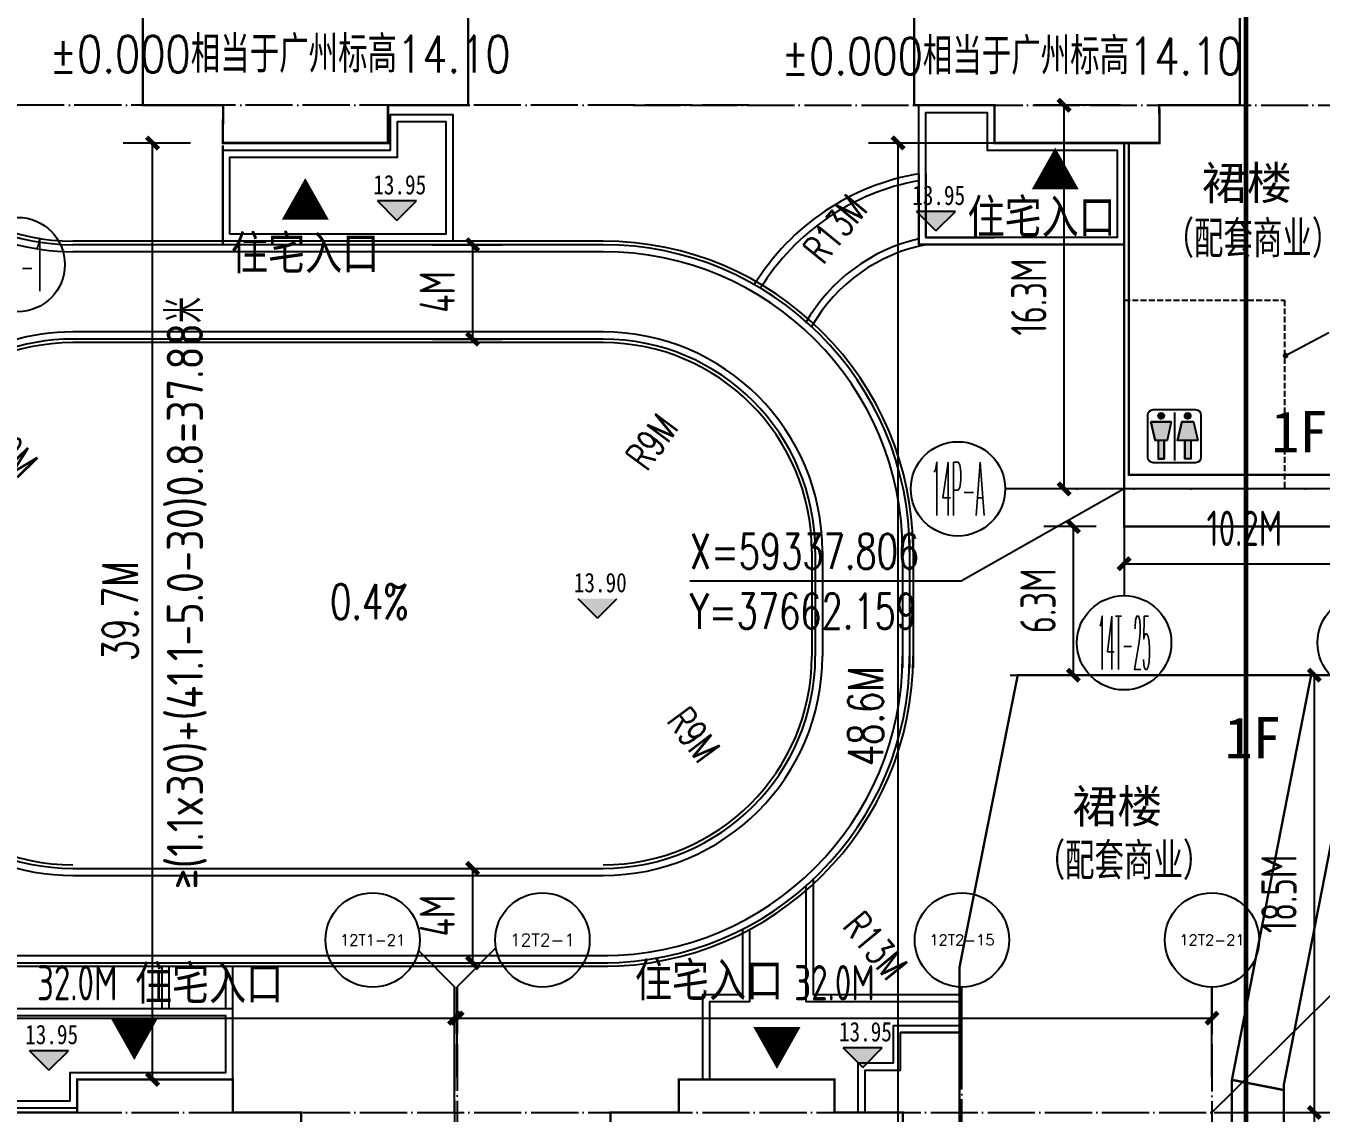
# Model space of a CAD drawing. Extents: x 37173252 to 74842692, y 59158332 to 118813339.
# Drawn here: x 37615597 to 37670510, y 59311342 to 59357431 of the extents above; entities that cross this region are included whole.
import ezdxf
from ezdxf.enums import TextEntityAlignment as Align

# ---------------------------------------------------------------- set-up
doc = ezdxf.new("R2010")
doc.units = 0
doc.header["$LTSCALE"] = 1000
doc.header["$MEASUREMENT"] = 0
doc.linetypes.add('DASH', pattern=[0.35, 0.25, -0.1])
doc.linetypes.add('DOTE', pattern=[2.42, 2, -0.2, 0.02, -0.2])
for name, color, linetype in [('-1-500室外标高', 4, 'Continuous'), ('@YL', 2, 'Continuous'), ('AXIS_TEXT', 7, 'Continuous'), ('DIM_COOR', 3, 'Continuous'), ('DIM_LEAD', 3, 'Continuous'), ('DIM_SYMB', 3, 'Continuous'), ('DL_道路红线_支路网_', 1, 'Continuous'), ('DOTE', 16, 'Continuous'), ('PUB_DIM', 3, 'Continuous'), ('PUB_TEXT', 7, 'Continuous'), ('RMJM - P1 - P - 120-1$0$文字说明', 7, 'Continuous'), ('SHAPE', 161, 'Continuous'), ('YD_设施符号', 7, 'Continuous'), ('入口', 4, 'Continuous'), ('地下轮廓', 5, 'Continuous'), ('屋顶轮廓', 36, 'Continuous'), ('建筑间距退缩', 5, 'Continuous'), ('扑救面', 2, 'Continuous'), ('竖向标高', 1, 'Continuous')]:
    doc.layers.add(name, color=color, linetype=linetype)
doc.styles.add('_DIMFONT', font='gbenor.shx', dxfattribs={"bigfont": 'gbcbig.shx'})
doc.styles.add('_TCH_AXIS', font='COMPLEX', dxfattribs={"bigfont": 'GBCBIG'})
doc.styles.add('_TCH_DIM', font='SIMPLEX', dxfattribs={"bigfont": 'GBCBIG'})
doc.styles.add('_TCH_DIM_T3', font='SIMPLEX', dxfattribs={"width": 0.705882, "bigfont": 'GBCBIG'})
doc.styles.add('CHINESE', font='', dxfattribs={"width": 0.8})
doc.styles.add('COMPLEX', font='COMPLEX')
doc.styles.add('DIM_FONT', font='superos.shx', dxfattribs={"width": 0.8, "bigfont": 'haiwenzw.shx'})
doc.styles.add('DIMST', font='', dxfattribs={"width": 0.8})
doc.styles.add('RMJM - P1 - P - 120-1$0$RMJM_TEXT', font='arial.ttf', dxfattribs={"height": 2.5})
doc.styles.add('text_zheng', font='simplex.shx', dxfattribs={"width": 0.8, "bigfont": 'hztxt.shx'})
doc.styles.get('CHINESE').set_extended_font_data('NSimSun')
doc.styles.get('DIMST').set_extended_font_data('SimSun')
doc.dimstyles.new('_TCH_ARCH&&500', dxfattribs={"dimtxt": 1487.5, "dimasz": 500, "dimexe": 1250, "dimexo": 1500, "dimgap": 631.25, "dimtad": 1, "dimdec": 0, "dimzin": 0, "dimdsep": 46, "dimtxsty": '_TCH_DIM_T3', "dimblk": 'ARCHTICK', "dimcen": 0.09, "dimclrt": 7, "dimazin": 2, "dimtfac": 1, "dimtdec": 0, "dimtix": 1, "dimtmove": 2, "dimatfit": 3, "dimfxl": 0, "dimtolj": 1, "dimtzin": 0, "dimarcsym": 0})
doc.dimstyles.new('DIMN500', dxfattribs={"dimscale": 5, "dimtxt": 300, "dimasz": 100, "dimexe": 250, "dimexo": 300, "dimgap": 150, "dimtad": 1, "dimdec": 0, "dimzin": 0, "dimdsep": 46, "dimtxsty": 'DIM_FONT', "dimblk": 'ARCHTICK', "dimcen": 0.09, "dimclrt": 7, "dimazin": 2, "dimtfac": 1, "dimtdec": 0, "dimtix": 1, "dimtmove": 2, "dimatfit": 3, "dimldrblk": 'ARCHTICK', "dimfxl": 0, "dimtolj": 1, "dimtzin": 0, "dimarcsym": 0})

# ---------------------------------------------------------------- blocks, each defined once
blk = doc.blocks.new('_ArchTick')
at = {"color": 0, "linetype": 'ByBlock', "const_width": 0.4}
blk.add_lwpolyline([(-0.5, -0.5), (0.5, 0.5)], dxfattribs=at)
blk = doc.blocks.new('*D195')
at = {"layer": 'Defpoints', "color": 0}
for p in [(195220, -152416), (163219, -157959), (195220, -157959)]:
    blk.add_point(p, dxfattribs=at)
at = {"layer": 'PUB_DIM', "color": 0, "lineweight": -2}
for p, q in [((163219, -156459), (163219, -151166)), ((195220, -156459), (195220, -151166)), ((163219, -152416), (195220, -152416))]:
    blk.add_line(p, q, dxfattribs=at)
at = {"layer": 'PUB_DIM', "color": 0, "lineweight": -2, "xscale": 500, "yscale": 500, "zscale": 500, "rotation": 180}
blk.add_blockref('_ArchTick', (163219, -152416), dxfattribs=at)
at = {"layer": 'PUB_DIM', "color": 0, "lineweight": -2, "xscale": 500, "yscale": 500, "zscale": 500}
blk.add_blockref('_ArchTick', (195220, -152416), dxfattribs=at)
at = {"layer": 'PUB_DIM', "color": 7, "insert": (179219, -150916), "char_height": 1500, "attachment_point": 5, "style": 'DIM_FONT'}
blk.add_mtext('\\A1;32.0M', dxfattribs=at)
blk = doc.blocks.new('*D197')
at = {"layer": 'Defpoints', "color": 0}
for p in [(227329, -152415), (195329, -156416), (227329, -156416)]:
    blk.add_point(p, dxfattribs=at)
at = {"layer": 'PUB_DIM', "color": 0, "lineweight": -2}
for p, q in [((195329, -154916), (195329, -151165)), ((227329, -154916), (227329, -151165)), ((195329, -152415), (227329, -152415))]:
    blk.add_line(p, q, dxfattribs=at)
at = {"layer": 'PUB_DIM', "color": 0, "lineweight": -2, "xscale": 500, "yscale": 500, "zscale": 500, "rotation": 180}
blk.add_blockref('_ArchTick', (195329, -152415), dxfattribs=at)
at = {"layer": 'PUB_DIM', "color": 0, "lineweight": -2, "xscale": 500, "yscale": 500, "zscale": 500}
blk.add_blockref('_ArchTick', (227329, -152415), dxfattribs=at)
at = {"layer": 'PUB_DIM', "color": 7, "insert": (211329, -150915), "char_height": 1500, "attachment_point": 5, "style": 'DIM_FONT'}
blk.add_mtext('\\A1;32.0M', dxfattribs=at)
blk = doc.blocks.new('*D199')
at = {"layer": 'Defpoints', "color": 0}
for p in [(225928, -156416), (231671, -156416), (225928, -191736)]:
    blk.add_point(p, dxfattribs=at)
at = {"layer": 'PUB_DIM', "color": 0, "lineweight": -2}
for p, q in [((227428, -156416), (232921, -156416)), ((231671, -191736), (231671, -156416)), ((227428, -191736), (232921, -191736))]:
    blk.add_line(p, q, dxfattribs=at)
at = {"layer": 'PUB_DIM', "color": 0, "lineweight": -2, "xscale": 500, "yscale": 500, "zscale": 500}
for p, rotation in [((231671, -156416), 90), ((231671, -191736), 270)]:
    blk.add_blockref('_ArchTick', p, dxfattribs=dict(at, rotation=rotation))
at = {"layer": 'PUB_DIM', "color": 7, "insert": (230171, -174076), "char_height": 1500, "attachment_point": 5, "rotation": 90, "style": 'DIM_FONT'}
blk.add_mtext('\\A1;35.3M', dxfattribs=at)
blk = doc.blocks.new('*D200')
at = {"layer": 'Defpoints', "color": 0}
for p in [(227937, -137876), (231671, -137876), (227937, -156416)]:
    blk.add_point(p, dxfattribs=at)
at = {"layer": 'PUB_DIM', "color": 0, "lineweight": -2}
for p, q in [((229437, -137876), (232921, -137876)), ((231671, -156416), (231671, -137876)), ((229437, -156416), (232921, -156416))]:
    blk.add_line(p, q, dxfattribs=at)
at = {"layer": 'PUB_DIM', "color": 0, "lineweight": -2, "xscale": 500, "yscale": 500, "zscale": 500}
for p, rotation in [((231671, -137876), 90), ((231671, -156416), 270)]:
    blk.add_blockref('_ArchTick', p, dxfattribs=dict(at, rotation=rotation))
at = {"layer": 'PUB_DIM', "color": 7, "insert": (230171, -147146), "char_height": 1500, "attachment_point": 5, "rotation": 90, "style": 'DIM_FONT'}
blk.add_mtext('\\A1;18.5M', dxfattribs=at)
blk = doc.blocks.new('_AXISO')
blk.add_circle((0, 0), 0.5)
at = {"layer": 'AXIS_TEXT', "style": 'COMPLEX', "width": 1.041667}
blk.add_attdef('A', text='', height=0.56, dxfattribs=at).set_placement((-0.25, -0.28), (0.25, -0.28), align=Align.FIT)
blk = doc.blocks.new('*D204')
at = {"layer": 'Defpoints', "color": 0}
for p in [(458932, -205283), (469131, -205283), (469131, -207931)]:
    blk.add_point(p, dxfattribs=at)
at = {"layer": 'PUB_DIM', "color": 0, "lineweight": -2}
for p, q in [((458932, -206783), (458932, -209181)), ((469131, -206783), (469131, -209181)), ((458932, -207931), (469131, -207931))]:
    blk.add_line(p, q, dxfattribs=at)
at = {"layer": 'PUB_DIM', "color": 0, "lineweight": -2, "xscale": 500, "yscale": 500, "zscale": 500, "rotation": 180}
blk.add_blockref('_ArchTick', (458932, -207931), dxfattribs=at)
at = {"layer": 'PUB_DIM', "color": 0, "lineweight": -2, "xscale": 500, "yscale": 500, "zscale": 500}
blk.add_blockref('_ArchTick', (469131, -207931), dxfattribs=at)
at = {"layer": 'PUB_DIM', "color": 7, "insert": (464032, -206431), "char_height": 1500, "attachment_point": 5, "style": 'DIM_FONT'}
blk.add_mtext('\\A1;10.2M', dxfattribs=at)
blk = doc.blocks.new('*D205')
at = {"layer": 'Defpoints', "color": 0}
for p in [(456389, -188495), (460284, -188495), (460284, -204756)]:
    blk.add_point(p, dxfattribs=at)
at = {"layer": 'PUB_DIM', "color": 0, "lineweight": -2}
for p, q in [((458784, -188495), (455139, -188495)), ((456389, -204756), (456389, -188495)), ((458784, -204756), (455139, -204756))]:
    blk.add_line(p, q, dxfattribs=at)
at = {"layer": 'PUB_DIM', "color": 0, "lineweight": -2, "xscale": 500, "yscale": 500, "zscale": 500}
for p, rotation in [((456389, -188495), 90), ((456389, -204756), 270)]:
    blk.add_blockref('_ArchTick', p, dxfattribs=dict(at, rotation=rotation))
at = {"layer": 'PUB_DIM', "color": 7, "insert": (454889, -196625), "char_height": 1500, "attachment_point": 5, "rotation": 90, "style": 'DIM_FONT'}
blk.add_mtext('\\A1;16.3M', dxfattribs=at)
blk = doc.blocks.new('D7D8lkx')
at = {"layer": 'SHAPE', "const_width": 100}
for points in [[(415823, -102809), (413723, -102809), (413722, -84436), (468077, -84436), (472928, -89493), (472928, -130973), (461132, -130973), (461132, -114712)], [(433322, -109411), (433322, -113111), (429922, -113111), (429922, -114711), (422922, -114711), (422930, -113111), (419522, -113111), (419522, -109911), (419522, -109411)], [(452232, -109411), (452232, -113111), (455632, -113111), (455632, -114711), (462632, -114711), (462624, -113111), (466032, -113111), (466032, -109911), (466032, -109411)], [(461332, -114712), (461332, -128773), (470732, -128773), (470732, -99511)]]:
    blk.add_lwpolyline(points, dxfattribs=at)
blk = doc.blocks.new('D3D4lkx')
at = {"layer": 'SHAPE', "const_width": 100}
for points in [[(168689, -101327), (163389, -101321), (163389, -118442), (217972, -118447), (231946, -104877), (231946, -80058), (235347, -62687), (220665, -62687), (218198, -75058), (218198, -86887), (217098, -86887)], [(233106, -62687), (229746, -79844), (229746, -103952), (217080, -116247), (165289, -116247), (165292, -101326)], [(190289, -84527), (190289, -81227), (187389, -81227), (187389, -79827), (180789, -79827), (180789, -81227), (177889, -81227)], [(203398, -84525), (203398, -81225), (206298, -81225), (206298, -79825), (212898, -79825), (212898, -81225), (215798, -81225), (215798, -84525)], [(229746, -79844), (231905, -80267)]]:
    blk.add_lwpolyline(points, dxfattribs=at)
blk = doc.blocks.new('gjwz')
at = {"color": 251, "linetype": 'DASH'}
blk.add_lwpolyline([(36125950, 59345806), (36132750, 59345806), (36132750, 59337806), (36125950, 59337806)], close=True, dxfattribs=at)
blk = doc.blocks.new('*U64')
at = {"layer": 'YD_设施符号', "linetype": 'Continuous'}
for p, q in [((48778.61, 60317.96), (48778.24, 60317.09)), ((48779.48, 60318.33), (48778.61, 60317.97)), ((48778.61, 60317.97), (48778.61, 60317.97)), ((48778.61, 60317.97), (48778.61, 60317.96)), ((48778.61, 60317.96), (48778.61, 60317.96)), ((48780.35, 60317.97), (48779.48, 60318.33)), ((48780.35, 60317.97), (48780.35, 60317.97)), ((48780.35, 60317.97), (48780.35, 60317.96)), ((48780.35, 60317.96), (48780.35, 60317.96)), ((48780.35, 60317.96), (48780.72, 60317.09)), ((48789.85, 60317.96), (48789.49, 60317.09)), ((48790.73, 60318.33), (48789.85, 60317.97)), ((48789.85, 60317.97), (48789.85, 60317.97)), ((48789.85, 60317.97), (48789.85, 60317.96)), ((48789.85, 60317.96), (48789.85, 60317.96)), ((48790.73, 60318.33), (48790.73, 60318.33)), ((48790.73, 60318.33), (48790.73, 60318.33)), ((48790.73, 60318.33), (48791.6, 60317.97)), ((48791.6, 60317.97), (48791.6, 60317.97)), ((48791.6, 60317.97), (48791.6, 60317.96)), ((48791.6, 60317.96), (48791.6, 60317.96)), ((48791.6, 60317.96), (48791.97, 60317.09)), ((48783.77, 60314.56), (48775.18, 60314.56)), ((48775.18, 60314.56), (48776.96, 60306.69)), ((48778.24, 60317.09), (48778.24, 60317.09)), ((48778.24, 60317.09), (48778.24, 60317.09)), ((48778.24, 60317.09), (48778.24, 60317.09)), ((48778.24, 60317.09), (48778.61, 60316.22)), ((48778.61, 60316.22), (48778.61, 60316.22)), ((48778.61, 60316.22), (48778.61, 60316.22)), ((48778.61, 60316.22), (48778.61, 60316.22)), ((48778.61, 60316.22), (48779.48, 60315.85)), ((48780.35, 60316.22), (48779.48, 60315.85)), ((48779.48, 60315.85), (48779.48, 60315.85)), ((48779.48, 60315.85), (48779.48, 60315.85)), ((48780.36, 60316.22), (48780.35, 60316.22)), ((48780.35, 60316.22), (48780.35, 60316.22)), ((48780.72, 60317.09), (48780.36, 60316.22)), ((48780.36, 60316.22), (48780.36, 60316.22)), ((48780.72, 60317.09), (48780.72, 60317.09)), ((48780.72, 60317.09), (48780.72, 60317.09)), ((48780.72, 60317.09), (48780.72, 60317.09)), ((48783.77, 60314.56), (48781.97, 60306.69)), ((48783.77, 60314.56), (48783.77, 60314.56)), ((48788.24, 60314.56), (48786.44, 60306.69)), ((48793.25, 60314.56), (48788.24, 60314.56)), ((48788.24, 60314.56), (48788.24, 60314.56)), ((48788.24, 60314.56), (48788.24, 60314.56)), ((48789.49, 60317.09), (48789.49, 60317.09)), ((48789.49, 60317.09), (48789.49, 60317.09)), ((48789.49, 60317.09), (48789.49, 60317.09)), ((48789.49, 60317.09), (48789.85, 60316.22)), ((48789.85, 60316.22), (48789.85, 60316.22)), ((48789.85, 60316.22), (48789.86, 60316.22)), ((48789.86, 60316.22), (48789.86, 60316.22)), ((48790.73, 60315.85), (48789.86, 60316.22)), ((48791.6, 60316.22), (48790.73, 60315.85)), ((48791.96, 60317.09), (48791.6, 60316.22)), ((48791.6, 60316.22), (48791.6, 60316.22)), ((48791.6, 60316.22), (48791.6, 60316.22)), ((48791.6, 60316.22), (48791.6, 60316.22)), ((48791.97, 60317.09), (48791.96, 60317.09)), ((48791.96, 60317.09), (48791.96, 60317.09)), ((48791.97, 60317.09), (48791.97, 60317.09)), ((48793.25, 60314.56), (48793.25, 60314.56)), ((48793.25, 60314.56), (48793.25, 60314.56)), ((48793.25, 60314.56), (48793.25, 60314.56)), ((48793.25, 60314.56), (48795.03, 60306.69)), ((48776.96, 60306.69), (48776.96, 60306.69)), ((48776.96, 60306.69), (48776.96, 60306.69)), ((48776.96, 60306.69), (48776.96, 60306.69)), ((48776.96, 60306.69), (48776.96, 60306.69)), ((48776.96, 60306.69), (48776.96, 60306.69)), ((48776.96, 60306.69), (48776.96, 60306.69)), ((48778.18, 60306.69), (48776.96, 60306.69)), ((48776.96, 60306.69), (48776.96, 60306.69)), ((48780.75, 60306.69), (48778.18, 60306.69)), ((48780.75, 60306.69), (48778.18, 60306.69)), ((48778.18, 60306.69), (48778.18, 60306.69)), ((48778.18, 60306.69), (48778.19, 60298.89)), ((48781.97, 60306.69), (48780.75, 60306.69)), ((48780.75, 60306.69), (48780.75, 60306.69)), ((48780.75, 60306.69), (48780.75, 60306.69)), ((48780.75, 60306.69), (48780.75, 60298.89)), ((48781.97, 60306.69), (48781.97, 60306.69)), ((48781.97, 60306.69), (48781.97, 60306.69)), ((48781.97, 60306.69), (48781.97, 60306.69)), ((48781.97, 60306.69), (48781.97, 60306.69)), ((48786.44, 60306.69), (48786.44, 60306.69)), ((48786.44, 60306.69), (48786.44, 60306.69)), ((48789.46, 60306.69), (48786.44, 60306.69)), ((48786.44, 60306.69), (48786.44, 60306.69)), ((48792.03, 60306.69), (48789.46, 60306.69)), ((48789.46, 60306.69), (48789.46, 60306.69)), ((48789.46, 60306.69), (48789.46, 60306.69)), ((48789.46, 60306.69), (48789.46, 60306.69)), ((48789.46, 60306.69), (48789.46, 60306.69)), ((48789.46, 60306.69), (48789.46, 60306.69)), ((48789.46, 60306.69), (48789.46, 60298.89)), ((48795.03, 60306.69), (48792.03, 60306.69)), ((48792.03, 60306.69), (48792.03, 60306.69)), ((48792.03, 60306.69), (48792.03, 60306.69)), ((48792.03, 60306.69), (48792.03, 60306.69)), ((48792.03, 60306.69), (48792.03, 60306.69)), ((48792.03, 60306.69), (48792.03, 60306.69)), ((48792.03, 60306.69), (48792.03, 60298.89)), ((48778.19, 60298.89), (48778.19, 60298.88)), ((48778.19, 60298.88), (48778.19, 60298.88)), ((48780.75, 60298.88), (48778.19, 60298.88)), ((48778.19, 60298.88), (48778.19, 60298.88)), ((48780.75, 60298.89), (48780.75, 60298.88)), ((48780.75, 60298.88), (48780.75, 60298.88)), ((48792.03, 60298.89), (48789.46, 60298.88)), ((48789.46, 60298.88), (48789.46, 60298.89))]:
    blk.add_line(p, q, dxfattribs=at)
for points in [[(48778.61, 60317.96), (48778.24, 60317.09), (48780.72, 60317.09)], [(48779.48, 60318.33), (48778.61, 60317.97), (48780.35, 60317.97)], [(48778.61, 60317.97), (48778.61, 60317.97), (48780.35, 60317.97)], [(48778.61, 60317.97), (48778.61, 60317.96), (48780.35, 60317.96)], [(48778.61, 60317.96), (48778.61, 60317.96), (48780.35, 60317.96)], [(48789.85, 60317.96), (48789.49, 60317.09), (48791.97, 60317.09)], [(48790.73, 60318.33), (48789.85, 60317.97), (48791.6, 60317.97)], [(48789.85, 60317.97), (48789.85, 60317.97), (48791.6, 60317.97)], [(48789.85, 60317.97), (48789.85, 60317.96), (48791.6, 60317.96)], [(48789.85, 60317.96), (48789.85, 60317.96), (48791.6, 60317.96)], [(48790.73, 60318.33), (48790.73, 60318.33), (48790.73, 60318.33)], [(48783.77, 60314.56), (48775.18, 60314.56), (48783.77, 60314.56)], [(48775.18, 60314.56), (48776.96, 60306.69), (48781.97, 60306.69)], [(48778.24, 60317.09), (48778.24, 60317.09), (48780.72, 60317.09)], [(48778.24, 60317.09), (48778.24, 60317.09), (48780.72, 60317.09)], [(48778.24, 60317.09), (48778.24, 60317.09), (48780.72, 60317.09)], [(48778.24, 60317.09), (48778.61, 60316.22), (48780.36, 60316.22)], [(48778.61, 60316.22), (48778.61, 60316.22), (48780.36, 60316.22)], [(48778.61, 60316.22), (48778.61, 60316.22), (48780.35, 60316.22)], [(48778.61, 60316.22), (48778.61, 60316.22), (48780.35, 60316.22)], [(48778.61, 60316.22), (48779.48, 60315.85), (48779.48, 60315.85)], [(48788.24, 60314.56), (48786.44, 60306.69), (48795.03, 60306.69)], [(48793.25, 60314.56), (48788.24, 60314.56), (48793.25, 60314.56)], [(48788.24, 60314.56), (48788.24, 60314.56), (48793.25, 60314.56)], [(48788.24, 60314.56), (48788.24, 60314.56), (48793.25, 60314.56)], [(48789.49, 60317.09), (48789.49, 60317.09), (48791.97, 60317.09)], [(48789.49, 60317.09), (48789.49, 60317.09), (48791.96, 60317.09)], [(48789.49, 60317.09), (48789.49, 60317.09), (48791.96, 60317.09)], [(48789.49, 60317.09), (48789.85, 60316.22), (48791.6, 60316.22)], [(48789.85, 60316.22), (48789.85, 60316.22), (48791.6, 60316.22)], [(48789.85, 60316.22), (48789.86, 60316.22), (48791.6, 60316.22)], [(48789.86, 60316.22), (48789.86, 60316.22), (48791.6, 60316.22)], [(48776.96, 60306.69), (48776.96, 60306.69), (48781.97, 60306.69)], [(48776.96, 60306.69), (48776.96, 60306.69), (48781.97, 60306.69)], [(48776.96, 60306.69), (48776.96, 60306.69), (48781.97, 60306.69)], [(48776.96, 60306.69), (48776.96, 60306.69), (48781.97, 60306.69)], [(48776.96, 60306.69), (48776.96, 60306.69), (48780.75, 60306.69)], [(48776.96, 60306.69), (48776.96, 60306.69), (48778.18, 60306.69)], [(48780.75, 60306.69), (48778.18, 60306.69), (48780.75, 60306.69)], [(48778.18, 60306.69), (48778.18, 60306.69), (48780.75, 60306.69)], [(48778.18, 60306.69), (48778.19, 60298.89), (48780.75, 60298.89)], [(48786.44, 60306.69), (48786.44, 60306.69), (48792.03, 60306.69)], [(48786.44, 60306.69), (48786.44, 60306.69), (48789.46, 60306.69)], [(48792.03, 60306.69), (48789.46, 60306.69), (48792.03, 60306.69)], [(48789.46, 60306.69), (48789.46, 60306.69), (48792.03, 60306.69)], [(48789.46, 60306.69), (48789.46, 60306.69), (48792.03, 60306.69)], [(48789.46, 60306.69), (48789.46, 60306.69), (48792.03, 60306.69)], [(48789.46, 60306.69), (48789.46, 60306.69), (48792.03, 60306.69)], [(48789.46, 60306.69), (48789.46, 60306.69), (48792.03, 60306.69)], [(48789.46, 60306.69), (48789.46, 60298.89), (48792.03, 60298.89)], [(48778.19, 60298.89), (48778.19, 60298.88), (48780.75, 60298.88)], [(48778.19, 60298.88), (48778.19, 60298.88), (48780.75, 60298.88)]]:
    blk.add_solid(points, dxfattribs=at)
at = {"layer": 'YD_设施符号', "linetype": 'Continuous', "extrusion": (0, 0, -1)}
for points in [[(-48778.61, 60317.97), (-48780.35, 60317.97), (-48780.35, 60317.97)], [(-48778.61, 60317.97), (-48780.35, 60317.97), (-48780.35, 60317.96)], [(-48778.61, 60317.96), (-48780.35, 60317.96), (-48780.35, 60317.96)], [(-48778.61, 60317.96), (-48780.35, 60317.96), (-48780.72, 60317.09)], [(-48789.85, 60317.97), (-48791.6, 60317.97), (-48791.6, 60317.97)], [(-48789.85, 60317.97), (-48791.6, 60317.97), (-48791.6, 60317.96)], [(-48789.85, 60317.96), (-48791.6, 60317.96), (-48791.6, 60317.96)], [(-48789.85, 60317.96), (-48791.6, 60317.96), (-48791.97, 60317.09)], [(-48790.73, 60318.33), (-48790.73, 60318.33), (-48791.6, 60317.97)], [(-48775.18, 60314.56), (-48783.77, 60314.56), (-48781.97, 60306.69)], [(-48778.24, 60317.09), (-48780.72, 60317.09), (-48780.72, 60317.09)], [(-48778.24, 60317.09), (-48780.72, 60317.09), (-48780.72, 60317.09)], [(-48778.24, 60317.09), (-48780.72, 60317.09), (-48780.72, 60317.09)], [(-48778.24, 60317.09), (-48780.72, 60317.09), (-48780.36, 60316.22)], [(-48778.61, 60316.22), (-48780.36, 60316.22), (-48780.36, 60316.22)], [(-48778.61, 60316.22), (-48780.36, 60316.22), (-48780.35, 60316.22)], [(-48778.61, 60316.22), (-48780.35, 60316.22), (-48780.35, 60316.22)], [(-48778.61, 60316.22), (-48780.35, 60316.22), (-48779.48, 60315.85)], [(-48779.48, 60315.85), (-48779.48, 60315.85), (-48779.48, 60315.85)], [(-48788.24, 60314.56), (-48793.25, 60314.56), (-48793.25, 60314.56)], [(-48788.24, 60314.56), (-48793.25, 60314.56), (-48793.25, 60314.56)], [(-48788.24, 60314.56), (-48793.25, 60314.56), (-48795.03, 60306.69)], [(-48789.49, 60317.09), (-48791.97, 60317.09), (-48791.97, 60317.09)], [(-48789.49, 60317.09), (-48791.97, 60317.09), (-48791.96, 60317.09)], [(-48789.49, 60317.09), (-48791.96, 60317.09), (-48791.96, 60317.09)], [(-48789.49, 60317.09), (-48791.96, 60317.09), (-48791.6, 60316.22)], [(-48789.85, 60316.22), (-48791.6, 60316.22), (-48791.6, 60316.22)], [(-48789.85, 60316.22), (-48791.6, 60316.22), (-48791.6, 60316.22)], [(-48789.86, 60316.22), (-48791.6, 60316.22), (-48791.6, 60316.22)], [(-48789.86, 60316.22), (-48791.6, 60316.22), (-48790.73, 60315.85)], [(-48776.96, 60306.69), (-48781.97, 60306.69), (-48781.97, 60306.69)], [(-48776.96, 60306.69), (-48781.97, 60306.69), (-48781.97, 60306.69)], [(-48776.96, 60306.69), (-48781.97, 60306.69), (-48781.97, 60306.69)], [(-48776.96, 60306.69), (-48781.97, 60306.69), (-48781.97, 60306.69)], [(-48776.96, 60306.69), (-48781.97, 60306.69), (-48780.75, 60306.69)], [(-48776.96, 60306.69), (-48780.75, 60306.69), (-48778.18, 60306.69)], [(-48776.96, 60306.69), (-48778.18, 60306.69), (-48776.96, 60306.69)], [(-48778.18, 60306.69), (-48780.75, 60306.69), (-48780.75, 60306.69)], [(-48778.18, 60306.69), (-48780.75, 60306.69), (-48780.75, 60298.89)], [(-48786.44, 60306.69), (-48795.03, 60306.69), (-48792.03, 60306.69)], [(-48786.44, 60306.69), (-48792.03, 60306.69), (-48789.46, 60306.69)], [(-48786.44, 60306.69), (-48789.46, 60306.69), (-48786.44, 60306.69)], [(-48789.46, 60306.69), (-48792.03, 60306.69), (-48792.03, 60306.69)], [(-48789.46, 60306.69), (-48792.03, 60306.69), (-48792.03, 60306.69)], [(-48789.46, 60306.69), (-48792.03, 60306.69), (-48792.03, 60306.69)], [(-48789.46, 60306.69), (-48792.03, 60306.69), (-48792.03, 60306.69)], [(-48789.46, 60306.69), (-48792.03, 60306.69), (-48792.03, 60306.69)], [(-48789.46, 60306.69), (-48792.03, 60306.69), (-48792.03, 60298.89)], [(-48792.03, 60306.69), (-48792.03, 60306.69), (-48792.03, 60306.69)], [(-48778.19, 60298.89), (-48780.75, 60298.89), (-48780.75, 60298.88)], [(-48778.19, 60298.88), (-48780.75, 60298.88), (-48780.75, 60298.88)], [(-48778.19, 60298.88), (-48780.75, 60298.88), (-48778.19, 60298.88)], [(-48789.46, 60298.89), (-48792.03, 60298.89), (-48789.46, 60298.88)]]:
    blk.add_solid(points, dxfattribs=at)
blk = doc.blocks.new('*D70')
at = {"layer": 'Defpoints', "color": 0}
for p in [(37660008, 59336206), (37662468, 59336206), (37662468, 59329908)]:
    blk.add_point(p, dxfattribs=at)
at = {"layer": 'PUB_DIM', "color": 0, "lineweight": -2}
for p, q in [((37660968, 59336206), (37658758, 59336206)), ((37660008, 59329908), (37660008, 59336206)), ((37660968, 59329908), (37658758, 59329908))]:
    blk.add_line(p, q, dxfattribs=at)
at = {"layer": 'PUB_DIM', "color": 0, "lineweight": -2, "xscale": 500, "yscale": 500, "zscale": 500}
for p, rotation in [((37660008, 59336206), 90), ((37660008, 59329908), 270)]:
    blk.add_blockref('_ArchTick', p, dxfattribs=dict(at, rotation=rotation))
at = {"layer": 'PUB_DIM', "color": 7, "insert": (37658508, 59333057), "char_height": 1500, "attachment_point": 5, "rotation": 90, "style": 'DIM_FONT'}
blk.add_mtext('\\A1;6.3M', dxfattribs=at)
blk = doc.blocks.new('*D134')
at = {"layer": 'Defpoints', "color": 0}
for p in [(37631337, 59321716), (37634539, 59321716), (37631337, 59317716)]:
    blk.add_point(p, dxfattribs=at)
at = {"layer": 'PUB_DIM', "color": 0, "lineweight": -2}
for p, q in [((37632837, 59321716), (37635789, 59321716)), ((37634539, 59317716), (37634539, 59321716)), ((37632837, 59317716), (37635789, 59317716))]:
    blk.add_line(p, q, dxfattribs=at)
at = {"layer": 'PUB_DIM', "color": 0, "lineweight": -2, "xscale": 500, "yscale": 500, "zscale": 500}
for p, rotation in [((37634539, 59321716), 90), ((37634539, 59317716), 270)]:
    blk.add_blockref('_ArchTick', p, dxfattribs=dict(at, rotation=rotation))
at = {"layer": 'PUB_DIM', "color": 7, "insert": (37633039, 59319716), "char_height": 1500, "attachment_point": 5, "rotation": 90, "style": 'DIM_FONT'}
blk.add_mtext('\\A1;4M', dxfattribs=at)
blk = doc.blocks.new('*D135')
at = {"layer": 'Defpoints', "color": 0}
for p in [(37631337, 59348156), (37634539, 59348156), (37631337, 59344156)]:
    blk.add_point(p, dxfattribs=at)
at = {"layer": 'PUB_DIM', "color": 0, "lineweight": -2}
for p, q in [((37632837, 59348156), (37635789, 59348156)), ((37634539, 59344156), (37634539, 59348156)), ((37632837, 59344156), (37635789, 59344156))]:
    blk.add_line(p, q, dxfattribs=at)
at = {"layer": 'PUB_DIM', "color": 0, "lineweight": -2, "xscale": 500, "yscale": 500, "zscale": 500}
for p, rotation in [((37634539, 59348156), 90), ((37634539, 59344156), 270)]:
    blk.add_blockref('_ArchTick', p, dxfattribs=dict(at, rotation=rotation))
at = {"layer": 'PUB_DIM', "color": 7, "insert": (37633039, 59346156), "char_height": 1500, "attachment_point": 5, "rotation": 90, "style": 'DIM_FONT'}
blk.add_mtext('\\A1;4M', dxfattribs=at)
blk = doc.blocks.new('*D260')
at = {"layer": 'Defpoints', "color": 0}
for p in [(37652575, 59352467), (37658439, 59352467), (37658439, 59303869)]:
    blk.add_point(p, dxfattribs=at)
at = {"layer": 'PUB_DIM', "color": 0, "lineweight": -2}
for p, q in [((37656939, 59352467), (37651325, 59352467)), ((37652575, 59303869), (37652575, 59352467)), ((37656939, 59303869), (37651325, 59303869))]:
    blk.add_line(p, q, dxfattribs=at)
at = {"layer": 'PUB_DIM', "color": 0, "lineweight": -2, "xscale": 500, "yscale": 500, "zscale": 500}
for p, rotation in [((37652575, 59352467), 90), ((37652575, 59303869), 270)]:
    blk.add_blockref('_ArchTick', p, dxfattribs=dict(at, rotation=rotation))
at = {"layer": 'PUB_DIM', "color": 7, "insert": (37651200, 59328168), "char_height": 1487.5, "attachment_point": 5, "rotation": 90, "style": '_TCH_DIM_T3'}
blk.add_mtext('\\A1;48.6M', dxfattribs=at)
blk = doc.blocks.new('*D261')
at = {"layer": 'Defpoints', "color": 0}
for p in [(37620969, 59352467), (37624072, 59352467), (37624072, 59312768)]:
    blk.add_point(p, dxfattribs=at)
at = {"layer": 'PUB_DIM', "color": 0, "lineweight": -2}
for p, q in [((37622572, 59352467), (37619719, 59352467)), ((37620969, 59312768), (37620969, 59352467)), ((37622572, 59312768), (37619719, 59312768))]:
    blk.add_line(p, q, dxfattribs=at)
at = {"layer": 'PUB_DIM', "color": 0, "lineweight": -2, "xscale": 500, "yscale": 500, "zscale": 500}
for p, rotation in [((37620969, 59352467), 90), ((37620969, 59312768), 270)]:
    blk.add_blockref('_ArchTick', p, dxfattribs=dict(at, rotation=rotation))
at = {"layer": 'PUB_DIM', "color": 7, "insert": (37619594, 59332618), "char_height": 1487.5, "attachment_point": 5, "rotation": 90, "style": '_TCH_DIM_T3'}
blk.add_mtext('\\A1;39.7M', dxfattribs=at)
blk = doc.blocks.new('D3D4dwzx')
at = {"layer": 'DOTE', "linetype": 'DOTE'}
for p, q in [((218771.7, -137875.6), (232629.3, -137875.6)), ((195219.3, -151082.5), (195219.3, -196873.1)), ((195329.4, -151081.8), (195329.4, -196873.1)), ((216729.4, -165114.6), (216729.4, -151099.9)), ((227329.4, -151099.9), (227329.4, -196873.1)), ((159746.6, -156415.6), (232629.3, -156415.6))]:
    blk.add_line(p, q, dxfattribs=at)
at = {"layer": 'PUB_DIM'}
for p, q in [((235323.4, -137875.6), (228029.6, -137875.6)), ((193691.2, -149554.4), (195219.6, -151082.8)), ((196973.2, -149438), (195329.4, -151081.8)), ((195219.6, -153500.9), (195219.6, -151082.8)), ((195329.4, -153499.9), (195329.4, -151081.8)), ((216729, -153499.9), (216729, -151099.9)), ((227329, -153499.9), (227329, -151099.9))]:
    blk.add_line(p, q, dxfattribs=at)
for centre in [(191743.3, -149100.9), (198944.4, -149099.9), (216729, -149099.9), (227329, -149099.9)]:
    blk.add_circle(centre, 2000, dxfattribs=at)
at = {"layer": 'AXIS_TEXT', "style": '_TCH_AXIS'}
for s, height, p, p2 in [('12T1-21', 467.54, (190362.9, -149334.7), (193123.6, -149334.7)), ('12T2-1', 529.71, (197569.7, -149364.7), (200319.1, -149364.7)), ('12T2-15', 449.89, (215347.2, -149324.8), (218110.8, -149324.8)), ('12T2-21', 449.89, (225947.2, -149324.8), (228710.8, -149324.8))]:
    blk.add_text(s, height=height, dxfattribs=at).set_placement(p, p2, align=Align.FIT)
at = {"layer": 'PUB_DIM'}
for p1, p2, distance, text, picture, middle in [((227937.2, -156415.6), (227937.2, -137875.6), -3734.2, '18.5M', '*D200', (230171.4, -147145.6)), ((163219.3, -157959.3), (195219.6, -157959.3), 5543.7, '32.0M', '*D195', (179219.5, -150915.6)), ((195329.4, -156415.6), (227329, -156415.6), 4001, '32.0M', '*D197', (211329.2, -150914.5)), ((225927.7, -191735.7), (225927.7, -156415.6), -5743.7, '35.3M', '*D199', (230171.4, -174075.6))]:
    dim = blk.add_aligned_dim(p1=p1, p2=p2, distance=distance, text=text, dimstyle='DIMN500', dxfattribs=at)
    dim.commit()
    dim.dimension.update_dxf_attribs({"geometry": picture, "text_midpoint": middle})
blk = doc.blocks.new('D7D8dwzx')
at = {"layer": 'DOTE', "linetype": 'DOTE'}
for p, q in [((443036.5, -188494.8), (409677.7, -188494.8)), ((438116.4, -188494.8), (471475.2, -188494.8)), ((471237.9, -204755.9), (456011.9, -204755.9))]:
    blk.add_line(p, q, dxfattribs=at)
at = {"layer": 'PUB_DIM'}
for p, q in [((473886.8, -204755.9), (453886.8, -204755.9)), ((458931.7, -205282.9), (458931.7, -209282.9))]:
    blk.add_line(p, q, dxfattribs=at)
ref = blk.add_blockref('_AXISO', (412021.5, -195246), dxfattribs=dict(at, xscale=4000, yscale=4000, zscale=4000))
ref.add_attrib('A', '14T-1', dxfattribs={"layer": 'AXIS_TEXT', "height": 2262.74, "style": '_TCH_AXIS', "width": 0.233333}).set_placement((410890.2, -196377.4), (413152.9, -196377.4), align=Align.FIT)
ref = blk.add_blockref('_AXISO', (451886.8, -204755.9), dxfattribs=dict(at, xscale=4000, yscale=4000, zscale=4000))
ref.add_attrib('A', '14P-A', dxfattribs={"layer": 'AXIS_TEXT', "height": 2262.74, "style": '_TCH_AXIS', "width": 0.205882}).set_placement((450755.4, -205887.3), (453018.2, -205887.3), align=Align.FIT)
ref = blk.add_blockref('_AXISO', (458931.7, -211282.9), dxfattribs=dict(at, xscale=4000, yscale=4000, zscale=4000))
ref.add_attrib('A', '14T-25', dxfattribs={"layer": 'AXIS_TEXT', "height": 2262.74, "style": '_TCH_AXIS', "width": 0.182609}).set_placement((457800.3, -212414.3), (460063.1, -212414.3), align=Align.FIT)
ref = blk.add_blockref('_AXISO', (469131.3, -211282.9), dxfattribs=dict(at, xscale=4000, yscale=4000, zscale=4000))
ref.add_attrib('A', '14T-32', dxfattribs={"layer": 'AXIS_TEXT', "height": 2262.74, "style": '_TCH_AXIS', "width": 0.184211}).set_placement((467999.9, -212414.3), (470262.7, -212414.3), align=Align.FIT)
for p1, p2, distance, text, picture, middle in [((460284, -204755.9), (460284, -188494.8), 3894.6, '16.3M', '*D205', (454889.4, -196625.3)), ((458931.7, -205282.9), (469131.3, -205282.9), -2647.7, '10.2M', '*D204', (464031.5, -206430.6))]:
    dim = blk.add_aligned_dim(p1=p1, p2=p2, distance=distance, text=text, dimstyle='DIMN500', dxfattribs=at)
    dim.commit()
    dim.dimension.update_dxf_attribs({"geometry": picture, "text_midpoint": middle})

msp = doc.modelspace()

# ---------------------------------------------------------------- hatches: boundary and pattern name
at = {"layer": '-1-500室外标高'}
for points in [[(37631329.67, 59349187.18), (37632154.67, 59350012.18), (37630504.67, 59350012.18)], [(37654179.65, 59348739.89), (37655004.65, 59349564.89), (37653354.65, 59349564.89)], [(37639832.42, 59332320.55), (37640657.42, 59333145.55), (37639007.42, 59333145.55)], [(37616571.32, 59313163.55), (37617396.32, 59313988.55), (37615746.32, 59313988.55)], [(37651074.05, 59313281.32), (37651899.05, 59314106.32), (37650249.05, 59314106.32)]]:
    msp.add_hatch(color=113, dxfattribs=at).paths.add_polyline_path(points)

# ---------------------------------------------------------------- linework, layer by layer
at = {"layer": '-1-500室外标高', "color": 113}
for p, q in [((37631329.67, 59349187.18), (37630504.67, 59350012.18)), ((37632154.67, 59350012.18), (37630504.67, 59350012.18)), ((37631329.67, 59349187.18), (37632154.67, 59350012.18)), ((37654179.65, 59348739.89), (37653354.65, 59349564.89)), ((37655004.65, 59349564.89), (37653354.65, 59349564.89)), ((37654179.65, 59348739.89), (37655004.65, 59349564.89)), ((37639832.42, 59332320.55), (37639007.42, 59333145.55)), ((37639832.42, 59332320.55), (37640657.42, 59333145.55)), ((37616571.32, 59313163.55), (37615746.32, 59313988.55)), ((37617396.32, 59313988.55), (37615746.32, 59313988.55)), ((37616571.32, 59313163.55), (37617396.32, 59313988.55)), ((37651074.05, 59313281.32), (37650249.05, 59314106.32)), ((37651899.05, 59314106.32), (37650249.05, 59314106.32)), ((37651074.05, 59313281.32), (37651899.05, 59314106.32))]:
    msp.add_line(p, q, dxfattribs=at)
at = {"layer": '@YL'}
for p, q in [((37640065.36, 59348155.56, 0), (37617587.27, 59348155.56, 0)), ((37640065.35, 59344155.56), (37617587.27, 59344155.56, 0)), ((37653065.35, 59335655.56, 0), (37653065.35, 59330215.99)), ((37649065.35, 59335155.56, 0), (37649065.35, 59330715.99, 0)), ((37617587.27, 59321715.99, 0), (37640065.35, 59321715.99, 0)), ((37593087.27, 59317715.99), (37640266.36, 59317715.99, 0))]:
    msp.add_line(p, q, dxfattribs=at)
at = {"layer": '@YL', "color": 8}
for p, q in [((37640065.36, 59347855.56, 0), (37617587.27, 59347855.56, 0)), ((37640065.35, 59344455.56), (37617587.27, 59344455.56, 0)), ((37640065.35, 59344005.56), (37617587.27, 59344005.56, 0)), ((37652765.35, 59335655.56, 0), (37652765.35, 59330215.99)), ((37648915.35, 59335155.56, 0), (37648915.35, 59330715.99, 0)), ((37649365.35, 59335155.56, 0), (37649365.35, 59330715.99, 0)), ((37617587.27, 59321415.99, 0), (37640065.35, 59321415.99, 0)), ((37597920.74, 59318015.99, 0), (37640266.36, 59318015.99, 0))]:
    msp.add_line(p, q, dxfattribs=at)
at = {"layer": '@YL'}
for points in [[(37623948.77, 59348305.56), (37623948.77, 59352166.89), (37631048.84, 59352166.87), (37631048.85, 59353677.91), (37633698.97, 59353677.91), (37633698.97, 59351166.32), (37633695.84, 59351166.32), (37633695.84, 59348305.56), (37623948.77, 59348305.56)], [(37623948.77, 59352366.89), (37623948.77, 59348155.56)], [(37623948.77, 59348155.56), (37623948.77, 59352366.89)], [(37633695.84, 59351166.32), (37633695.84, 59348305.56)], [(37653458.85, 59351166.32), (37653458.85, 59348166.32)], [(37653458.85, 59351166.32), (37653458.85, 59348166.32)], [(37653458.85, 59348166.32), (37656651.26, 59348166.32)], [(37656651.26, 59348166.32), (37662159.03, 59348166.32)], [(37656571.86, 59324507.84), (37656884.77, 59326076.94)], [(37655181.19, 59316360.36), (37648982.5, 59316360.36), (37648982.5, 59321256.36)], [(37655181.19, 59316360.36), (37648982.5, 59316360.36), (37648982.5, 59321256.36)], [(37645982.5, 59319140.69), (37645982.5, 59316360.36), (37644281.28, 59316360.36), (37644281.28, 59312768.13)], [(37621372.43, 59315768.13), (37621372.43, 59317565.99)], [(37624372.43, 59315768.13), (37624372.43, 59317565.99)], [(37614872.54, 59311568.68), (37617772.43, 59311568.68), (37617772.43, 59312768.13), (37624372.43, 59312768.13), (37624372.43, 59315768.13), (37614872.54, 59315768.13), (37614872.54, 59311568.68)], [(37651181.28, 59311369.31), (37651181.34, 59313167.27), (37652681.34, 59313167.27), (37652681.34, 59314760.36), (37655181.19, 59314760.36)], [(37652681.34, 59313167.27), (37652681.34, 59314760.36)], [(37655181.19, 59314760.36), (37652681.34, 59314760.36)]]:
    msp.add_lwpolyline(points, dxfattribs=at)
at = {"layer": '@YL', "color": 8}
for points in [[(37653758.55, 59351173.64), (37653758.55, 59353766.86), (37656358.7, 59353766.88), (37656358.7, 59352166.89), (37661865.74, 59352166.89), (37661865.74, 59348466.32), (37653758.83, 59348466.32), (37653758.64, 59351166.35)], [(37653758.85, 59351166.32), (37653758.85, 59348466.32), (37656651.26, 59348466.32)], [(37653758.85, 59351166.32), (37653758.85, 59348466.32), (37656651.26, 59348466.32)], [(37655181.19, 59316060.36), (37648682.5, 59316060.36), (37648682.5, 59320982.29)], [(37655181.19, 59316060.36), (37648682.5, 59316060.36), (37648682.5, 59320982.29)], [(37646282.5, 59319140.69), (37646282.5, 59316060.36), (37644581.28, 59316060.36), (37644581.28, 59312768.13)], [(37621672.43, 59315768.13), (37621672.43, 59317565.99)], [(37624072.43, 59315768.13), (37624072.43, 59317565.99)], [(37650881.28, 59311369.31), (37650881.35, 59313467.27), (37652381.34, 59313467.27), (37652381.34, 59315060.36), (37655181.19, 59315060.36)]]:
    msp.add_lwpolyline(points, dxfattribs=at)
for points in [[(37624248.77, 59348605.56), (37624248.77, 59351866.89), (37631348.84, 59351866.87), (37631348.85, 59353377.91), (37633398.97, 59353377.91), (37633398.97, 59351466.32), (37633395.84, 59351466.32), (37633395.84, 59348605.56)], [(37615172.54, 59311868.68), (37617472.43, 59311868.68), (37617472.43, 59313068.13), (37624072.43, 59313068.13), (37624072.43, 59315468.13), (37615172.54, 59315468.13)]]:
    msp.add_lwpolyline(points, close=True, dxfattribs=at)
at = {"layer": '@YL'}
for points in [[(37653488.85, 59351166.32, 0.21722526), (37646479.41, 59346463.08, 0.15584683)], [(37653813.19, 59348166.32, 0.22177888), (37648910.76, 59344682.3, 0.21722526)]]:
    msp.add_lwpolyline(points, format="xyb", dxfattribs=at)
at = {"layer": '@YL', "color": 8}
for points in [[(37653458.85, 59350870.31, 0.2135422), (37646734.85, 59346305.76, 0.21722526)], [(37653458.85, 59348409.56, 0.20930848), (37648650.17, 59344830.94, 0.2260498)]]:
    msp.add_lwpolyline(points, format="xyb", dxfattribs=at)
at = {"layer": '@YL'}
for centre, radius, start, end in [((37617587.27, 59357155.56, 0), 9000, 180, 270), ((37640065.35, 59335155.56, 0.02), 13000, 0, 90), ((37617587.27, 59335155.56, 0), 9000, 90, 168.969088), ((37640065.35, 59335155.56, 0.02), 9000, 0, 90), ((37617587.27, 59330715.99, 0.07), 9000, 180, 270), ((37640065.35, 59330715.99, 0.01), 9000, 270, 0), ((37640065.35, 59330715.99, 0.01), 13000, 270, 0)]:
    msp.add_arc(centre, radius, start, end, dxfattribs=at)
at = {"layer": '@YL', "color": 8}
for centre, radius, start, end in [((37617587.27, 59357155.56, 0), 9300, 205.557529, 270), ((37640065.35, 59335155.56, 0.02), 12700, 0, 90), ((37617587.27, 59335155.56, 0), 9300, 90, 154.365317), ((37640065.35, 59335155.56, 0.02), 9300, 0, 90), ((37617587.27, 59335155.56, 0), 8850, 90, 180), ((37640065.35, 59335155.56, 0.02), 8850, 0, 90), ((37617587.27, 59330715.99, 0.07), 8850, 180, 270), ((37640065.35, 59330715.99, 0.01), 12700, 270, 0), ((37640065.35, 59330715.99, 0.01), 9300, 270, 0), ((37640065.35, 59330715.99, 0.01), 8850, 270, 0), ((37617587.27, 59330715.99, 0.07), 9300, 190.942603, 270)]:
    msp.add_arc(centre, radius, start, end, dxfattribs=at)
at = {"layer": 'DIM_COOR', "color": 3}
for p, q in [((37662158.81, 59337805.76), (37655243.73, 59333887.39)), ((37655243.73, 59333887.39), (37643748.73, 59333887.39)), ((37665882.24, 59311367.02), (37672205.03, 59317605.18))]:
    msp.add_line(p, q, dxfattribs=at)
at = {"layer": 'DIM_LEAD'}
msp.add_line((37669005.59, 59343454.17), (37670843.57, 59344437.45), dxfattribs=at)
at = {"layer": 'DIM_LEAD', "const_width": 120}
msp.add_lwpolyline([(37668952.68, 59343425.87, 1), (37669058.49, 59343482.47, 1)], format="xyb", close=True, dxfattribs=at)
at = {"layer": 'DIM_SYMB'}
msp.add_lwpolyline([(37632421.13, 59333018.78, 0, 0, 0), (37636422.13, 59333018.78, 400, 0, 0), (37637922.13, 59333018.78, 0, 0, 0)], format="xyseb", dxfattribs=at)
at = {"layer": 'DL_道路红线_支路网_', "color": 8}
for p, q in [((37640065.36, 59348305.56, 0), (37617587.27, 59348305.56, 0)), ((37653215.35, 59335655.56, 0), (37653215.35, 59330215.99)), ((37593087.27, 59317565.99), (37640266.36, 59317565.99, 0))]:
    msp.add_line(p, q, dxfattribs=at)
for centre, radius, start, end in [((37617587.27, 59357155.56, 0), 8850, 180, 270), ((37640065.35, 59335155.56, 0.02), 13150, 0, 90), ((37640065.35, 59330715.99, 0.01), 13150, 270, 0)]:
    msp.add_arc(centre, radius, start, end, dxfattribs=at)
at = {"layer": 'PUB_DIM'}
for points in [[(37651888.59, 59349514.22, 0, 0, 0), (37648837.43, 59345808.76, 264, 0, 0), (37648328.9, 59345191.18, 0, 0, 0)], [(37642089.8, 59337887.16, 0, 0, 0), (37644947.84, 59341743.53, 264, 0, 0), (37645424.18, 59342386.26, 0, 0, 0)], [(37642089.8, 59327984.39, 0, 0, 0), (37644947.84, 59324128.02, 264, 0, 0), (37645424.18, 59323485.29, 0, 0, 0)], [(37651888.59, 59316357.33, 0, 0, 0), (37648837.43, 59320062.79, 264, 0, 0), (37648328.9, 59320680.36, 0, 0, 0)]]:
    msp.add_lwpolyline(points, format="xyseb", dxfattribs=at)
at = {"layer": 'YD_设施符号'}
msp.add_lwpolyline([(37665415.82, 59340940.31), (37665416.04, 59339140.31, -0.41421356), (37665191.07, 59338915.28), (37663391.07, 59338915.06, -0.41421356), (37663166.04, 59339140.03), (37663165.82, 59340940.03, -0.41421356), (37663390.8, 59341165.06), (37665190.79, 59341165.28, -0.41421356)], format="xyb", close=True, dxfattribs=at)
for points in [[(37664290.81, 59341047.4), (37664291.06, 59339004.14)], [(37663298.13, 59340643.47), (37664157.26, 59340643.58), (37663977.66, 59339856.47), (37663476.45, 59339856.41), (37663298.13, 59340643.47)], [(37665283.68, 59339856.63), (37664424.56, 59339856.52), (37664604.16, 59340643.63), (37665105.36, 59340643.69), (37665283.68, 59339856.63)], [(37663598.83, 59339856.42), (37663598.93, 59339075.83), (37663855.37, 59339075.86), (37663855.27, 59339856.45)], [(37664983.08, 59339856.59), (37664983.17, 59339076), (37664726.73, 59339075.97), (37664726.64, 59339856.56)]]:
    msp.add_lwpolyline(points, dxfattribs=at)
for centre in [(37663728.41, 59340896.48), (37664853.25, 59340896.62)]:
    msp.add_circle(centre, 123.68, dxfattribs=at)
at = {"layer": '入口'}
for points in [[(37659238.96, 59352268.91, 0, 2000, 0), (37659238.96, 59350497.62, 2000, 2000, 0)], [(37627442.26, 59350982.01, 0, 2000, 0), (37627442.26, 59349210.72, 2000, 2000, 0)], [(37620192.98, 59313591.92, 0, 2000, 0), (37620192.98, 59315363.21, 2000, 2000, 0)], [(37647437.98, 59313216.95, 0, 2000, 0), (37647437.98, 59314988.24, 2000, 2000, 0)]]:
    msp.add_lwpolyline(points, format="xyseb", dxfattribs=at)
at = {"layer": '地下轮廓', "linetype": 'DASH', "ltscale": 3, "const_width": 200}
msp.add_lwpolyline([(37667329.65, 59305505.77), (37667329.65, 59380541.71), (37678265.59, 59380541.71), (37678265.59, 59493599.01)], dxfattribs=at)
at = {"layer": '扑救面'}
msp.add_lwpolyline([(37653458.55, 59349716.1), (37653458.55, 59354066.86), (37656658.7, 59354066.89), (37656658.7, 59352466.89), (37662165.74, 59352466.89), (37662165.74, 59348166.32), (37653458.85, 59348166.32), (37653458.64, 59351166.32), (37653458.64, 59351166.32)], dxfattribs=at)

# ---------------------------------------------------------------- block references
for name, p in [('gjwz', (1536208.81, 0)), ('D7D8dwzx', (37203227.31, 59542561.65)), ('D3D4dwzx', (37438553.23, 59467782.57))]:
    msp.add_blockref(name, p)
at = {"layer": 'YD_设施符号', "linetype": 'Continuous', "xscale": 100, "yscale": 100, "zscale": 100}
msp.add_blockref('*U64', (32785780.39, 53309187.48), dxfattribs=at)
at = {"layer": '屋顶轮廓'}
for name, p in [('D7D8lkx', (37201026.73, 59467178.28)), ('D3D4lkx', (37436983.29, 59392594.75))]:
    msp.add_blockref(name, p, dxfattribs=at)

# ---------------------------------------------------------------- texts
at = {"layer": '-1-500室外标高', "color": 113, "style": 'DIMST', "width": 0.8}
for s, p in [('13.95', (37630323.95, 59350287.18)), ('13.95', (37653173.93, 59349839.89)), ('13.90', (37638826.7, 59333420.55)), ('13.95', (37615565.6, 59314263.55)), ('13.95', (37650068.34, 59314381.32))]:
    msp.add_text(s, height=825, dxfattribs=at).set_placement(p)
at = {"layer": 'PUB_DIM', "color": 7, "style": '_TCH_DIM', "width": 0.705882}
for s, rotation, p in [('R13M', 50.531214, (37649388.36, 59347272.28)), ('R9M', 53.457076, (37641922.24, 59338509.21)), ('R9M', 314.460595, (37613689.16, 59339860.06)), ('R9M', 306.542924, (37642733.69, 59327963.71)), ('R13M', 309.468786, (37650168.05, 59319241.28))]:
    msp.add_text(s, height=1190, rotation=rotation, dxfattribs=at).set_placement(p)
at = {"layer": 'PUB_TEXT'}
for s, height, style, width, p in [('±0.000相当于广州标高14.10', 1561.518, 'text_zheng', 0.8, (37616589.6, 59355449.32)), ('±0.000相当于广州标高14.10', 1561.518, 'text_zheng', 0.8, (37647628.23, 59355370.24)), ('（配套商业）', 1561.518, 'text_zheng', 0.8, (37663871.67, 59347615.49)), ('X=59337.806', 1487.5, '_TCH_DIM', 0.705882, (37643748.73, 59334412.39)), ('0.4%', 1487.5, '_TCH_DIM', 0.705882, (37628496.13, 59332275.03)), ('Y=37662.159', 1487.5, '_TCH_DIM', 0.705882, (37643748.73, 59331874.89)), ('（配套商业）', 1561.518, 'text_zheng', 0.8, (37658405.22, 59321246.97))]:
    msp.add_text(s, height=height, dxfattribs=dict(at, style=style, width=width)).set_placement(p)
at = {"layer": 'RMJM - P1 - P - 120-1$0$文字说明', "attachment_point": 3, "style": 'RMJM - P1 - P - 120-1$0$RMJM_TEXT'}
for s, insert, char_height, width in [('{\\fSimSun|b0|i0|c134|p2;裙楼}', (37669270.01, 59351468.08), 1400, 4931.7881), ('{\\fSimSun|b0|i0|c134|p2;1F}', (37670783.43, 59341105.8), 1750, 4104.0545), ('{\\fSimSun|b0|i0|c134|p2;1F}', (37668805.72, 59328129.26), 1750, 4104.0545), ('{\\fSimSun|b0|i0|c134|p2;裙楼}', (37663776.64, 59325043.14), 1400, 4931.7881)]:
    msp.add_mtext(s, dxfattribs=dict(at, insert=insert, char_height=char_height, width=width))
at = {"layer": '建筑间距退缩', "color": 7, "linetype": 'ByBlock', "ltscale": 10, "insert": (37622414, 59333384.23), "char_height": 1536, "attachment_point": 5, "rotation": 90, "style": '_DIMFONT'}
msp.add_mtext('\\A1;≥(1.1x30)+(41.1-5.0-30)0.8=37.88米', dxfattribs=at)
at = {"layer": '竖向标高', "color": 1, "char_height": 1440, "width": 45885.9098, "attachment_point": 3, "style": 'CHINESE'}
for insert in [(37661803.65, 59350072.25), (37630575.23, 59348536.7), (37626503.25, 59317581.32), (37647701.8, 59317710.98)]:
    msp.add_mtext('{\\fSimSun|b0|i0|c134|p2;住宅入口}', dxfattribs=dict(at, insert=insert))

# ---------------------------------------------------------------- dimensions: what is measured, and where the dimension line sits
at = {"layer": 'PUB_DIM'}
for p1, p2, distance, text, dimstyle, picture, middle in [((37624072.43, 59312768.13), (37624072.43, 59352466.89), 3102.95, '39.7M', '_TCH_ARCH&&500', '*D261', (37619594.48, 59332617.51)), ((37658438.7, 59303869.31), (37658438.7, 59352466.89), 5864.11, '48.6M', '_TCH_ARCH&&500', '*D260', (37651199.6, 59328168.1)), ((37631336.59, 59344155.56), (37631336.59, 59348155.56), -3202.41, '4M', 'DIMN500', '*D135', (37633039, 59346155.56)), ((37662467.92, 59329907.98), (37662467.92, 59336205.72), 2459.85, '6.3M', 'DIMN500', '*D70', (37658508.07, 59333056.85)), ((37631336.59, 59317715.99), (37631336.59, 59321715.99), -3202.41, '4M', 'DIMN500', '*D134', (37633039, 59319715.99))]:
    dim = msp.add_aligned_dim(p1=p1, p2=p2, distance=distance, text=text, dimstyle=dimstyle, dxfattribs=at)
    dim.commit()
    dim.dimension.update_dxf_attribs({"geometry": picture, "text_midpoint": middle})

doc.saveas('drawing.dxf')
